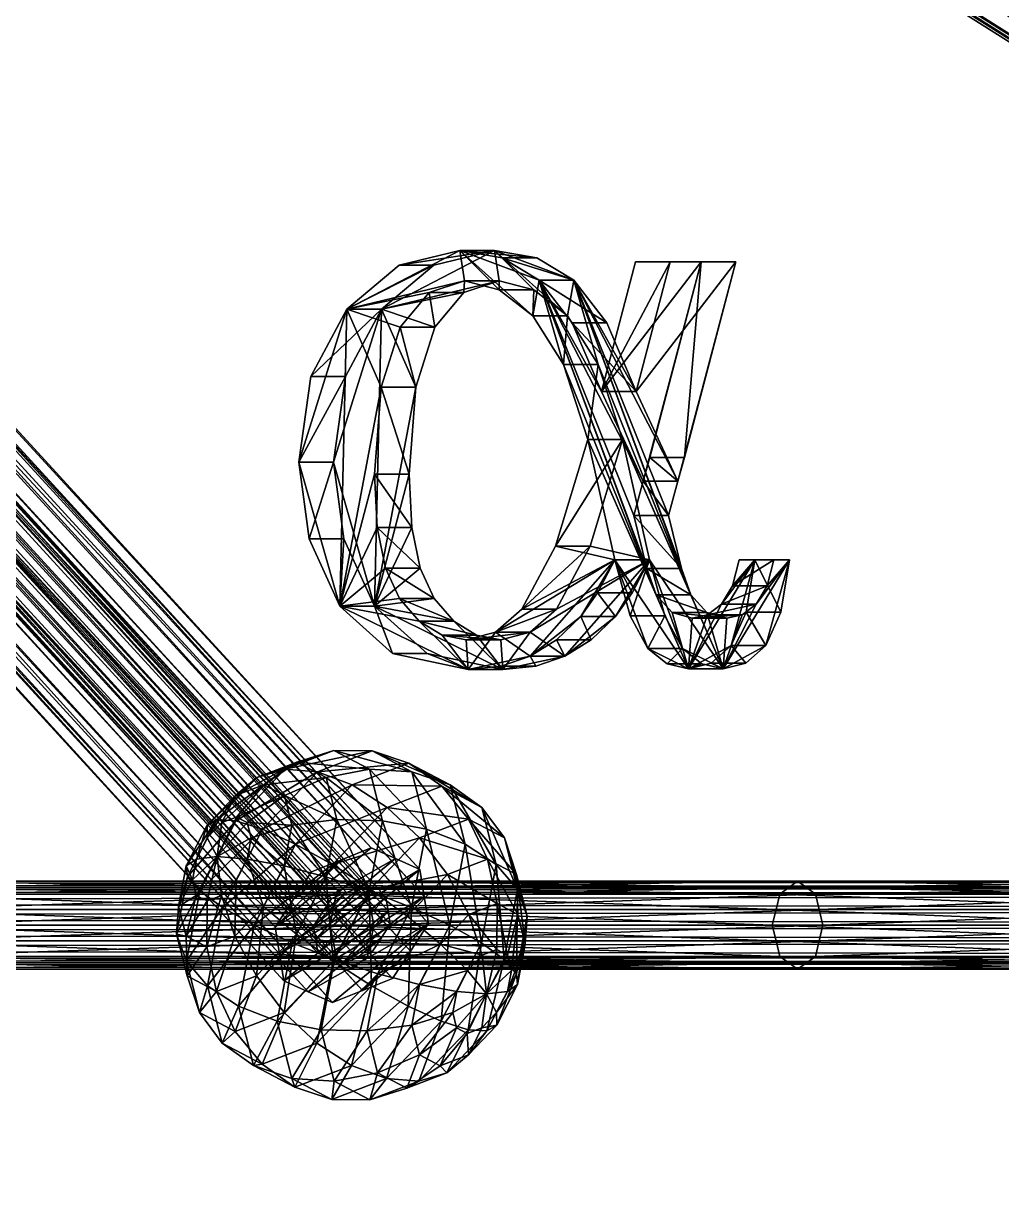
# Model space of a CAD drawing. Extents: x -12 to 200, y -2 to 100.
# Drawn here: x 106.2 to 117.31, y 47 to 60.25 of the extents above; entities that cross this region are included whole.
import ezdxf

# ---------------------------------------------------------------- set-up
doc = ezdxf.new("R2010")
doc.units = 0
doc.header["$MEASUREMENT"] = 0
for name, color, linetype in [('´\xad.‗\xadÓÕÛ‗¯\xad.', 7, 'CONTINUOUS'), ('´\xad└┬5', 7, 'CONTINUOUS'), ('´Ù¯±Û¯±‗Þ', 7, 'CONTINUOUS'), ('ÙÞÝ_±Ô└┬5', 7, 'CONTINUOUS'), ('‗\xadÓÕÛ‗¯\xadÞ\xa0', 7, 'CONTINUOUS'), ('└┬3', 7, 'CONTINUOUS'), ('└┬4', 7, 'CONTINUOUS'), ('└┬5', 7, 'CONTINUOUS')]:
    doc.layers.add(name, color=color, linetype=linetype)

# ---------------------------------------------------------------- blocks, each defined once
blk = doc.blocks.new('´Ù¯±Û¯±‗ÞG0')
at = {"layer": '´Ù¯±Û¯±‗Þ', "color": 18}
mesh = blk.add_polyface(dxfattribs=at)
corners = [(113.154, 57.535, 98.496), (113.899, 57.535, 98.815), (113.316, 55.313, 98.565), (113.241, 55.043, 98.533), (113.132, 54.654, 98.486), (113.281, 54.053, 98.55), (113.388, 53.755, 98.596), (113.571, 53.554, 98.674), (113.796, 53.487, 98.771), (113.969, 53.527, 98.845), (114.128, 53.648, 98.913), (114.255, 53.854, 98.967), (114.33, 54.151, 99), (114.51, 54.151, 99.077), (114.41, 53.556, 99.034), (114.238, 53.179, 98.96), (114.013, 52.978, 98.864), (113.756, 52.911, 98.753), (113.512, 52.969, 98.649), (113.291, 53.145, 98.554), (113.093, 53.514, 98.469), (112.916, 54.151, 98.394), (112.721, 53.777, 98.31), (112.53, 53.506, 98.228), (112.254, 53.242, 98.11), (111.956, 53.055, 97.982), (111.625, 52.943, 97.84), (111.251, 52.906, 97.68), (110.391, 53.085, 97.311), (109.793, 53.624, 97.055), (109.443, 54.391, 96.905), (109.326, 55.259, 96.855), (109.463, 56.232, 96.914), (109.874, 57, 97.09), (110.468, 57.5, 97.345), (111.157, 57.667, 97.64), (111.638, 57.582, 97.846), (112.059, 57.327, 98.026), (112.432, 56.842, 98.186), (112.768, 56.065, 98.33), (112.611, 55.518, 98.263), (112.334, 56.372, 98.144), (111.987, 56.922, 97.996), (111.603, 57.22, 97.831), (111.211, 57.32, 97.663), (110.808, 57.189, 97.49), (110.479, 56.795, 97.349), (110.261, 56.114, 97.256), (110.188, 55.123, 97.224), (110.219, 54.517, 97.238), (110.313, 54.056, 97.278), (110.471, 53.711, 97.346), (110.693, 53.455, 97.441), (110.954, 53.296, 97.552), (111.229, 53.243, 97.671), (111.56, 53.329, 97.812), (111.862, 53.589, 97.942), (112.244, 54.306, 98.106), (113.548, 57.535, 97.577), (114.293, 57.535, 97.896), (113.71, 55.313, 97.646), (113.635, 55.043, 97.614), (113.526, 54.654, 97.567), (113.675, 54.053, 97.631), (113.782, 53.755, 97.677), (113.964, 53.554, 97.755), (114.19, 53.487, 97.852), (114.363, 53.527, 97.926), (114.522, 53.648, 97.994), (114.649, 53.854, 98.048), (114.724, 54.151, 98.08), (114.904, 54.151, 98.157), (114.804, 53.556, 98.115), (114.632, 53.179, 98.041), (114.407, 52.978, 97.945), (114.15, 52.911, 97.834), (113.906, 52.969, 97.73), (113.685, 53.145, 97.635), (113.487, 53.514, 97.55), (113.31, 54.151, 97.475), (113.115, 53.777, 97.391), (112.924, 53.506, 97.309), (112.648, 53.242, 97.191), (112.35, 53.055, 97.063), (112.019, 52.943, 96.921), (111.645, 52.906, 96.761), (110.785, 53.085, 96.392), (110.187, 53.624, 96.136), (109.837, 54.391, 95.986), (109.72, 55.259, 95.936), (109.857, 56.232, 95.995), (110.267, 57, 96.171), (110.862, 57.5, 96.425), (111.551, 57.667, 96.721), (112.032, 57.582, 96.927), (112.453, 57.327, 97.107), (112.826, 56.842, 97.267), (113.162, 56.065, 97.411), (113.005, 55.518, 97.344), (112.728, 56.372, 97.225), (112.381, 56.922, 97.076), (111.997, 57.22, 96.912), (111.605, 57.32, 96.744), (111.202, 57.189, 96.571), (110.873, 56.795, 96.43), (110.655, 56.114, 96.336), (110.582, 55.123, 96.305), (110.613, 54.517, 96.319), (110.707, 54.056, 96.359), (110.865, 53.711, 96.427), (111.087, 53.455, 96.522), (111.347, 53.296, 96.633), (111.623, 53.243, 96.751), (111.954, 53.329, 96.893), (112.256, 53.589, 97.023), (112.638, 54.306, 97.187)]
mesh.append_faces([[corners[k] for k in face] for face in [(85, 87, 86), (87, 89, 88), (89, 91, 90), (91, 93, 92), (93, 95, 94), (95, 97, 96), (97, 59, 58), (59, 61, 60), (69, 71, 70), (71, 73, 72), (73, 75, 74), (75, 77, 76), (77, 79, 78), (79, 81, 80), (81, 83, 82), (83, 85, 84)]], dxfattribs={"vtx0": -1, "color": 18})
mesh.append_faces([[corners[k] for k in face] for face in [(111, 85, 112), (110, 85, 111), (68, 71, 69), (109, 87, 110), (67, 75, 68), (108, 87, 109), (66, 75, 67), (107, 87, 108), (65, 75, 66), (106, 87, 107), (64, 75, 65), (105, 87, 106), (104, 91, 105), (103, 91, 104), (102, 91, 103)]], dxfattribs={"vtx0": -1, "vtx1": -1, "color": 18})
mesh.append_faces([[corners[k] for k in face] for face in [(29, 31, 33), (39, 1, 3), (13, 15, 17), (17, 19, 21), (21, 23, 25), (25, 27, 55), (52, 27, 29), (37, 39, 3), (10, 13, 17), (21, 25, 55), (17, 21, 40), (6, 17, 40), (47, 29, 33), (37, 6, 41), (35, 37, 42), (33, 35, 44), (87, 91, 89), (97, 61, 59), (71, 75, 73), (75, 79, 77), (79, 83, 81), (83, 113, 85), (110, 87, 85), (95, 61, 97), (68, 75, 71), (79, 113, 83), (75, 98, 79), (64, 98, 75), (105, 91, 87), (95, 99, 64), (93, 100, 95), (91, 102, 93)]], dxfattribs={"vtx0": -1, "vtx1": -1, "vtx2": -1, "color": 18})
mesh.append_faces([[corners[k] for k in face] for face in [(27, 54, 55), (37, 3, 4), (21, 55, 56), (37, 4, 5), (21, 56, 57), (37, 5, 6), (21, 57, 40), (6, 40, 41), (37, 41, 42), (35, 42, 43), (35, 43, 44), (85, 113, 112), (95, 62, 61), (79, 114, 113), (95, 63, 62), (79, 115, 114), (95, 64, 63), (79, 98, 115), (64, 99, 98), (95, 100, 99), (93, 101, 100), (93, 102, 101)]], dxfattribs={"vtx0": -1, "vtx2": -1, "color": 18})
mesh.append_faces([[corners[k] for k in face] for face in [(0, 39, 58), (97, 58, 39), (1, 0, 59), (58, 59, 0), (2, 1, 60), (59, 60, 1), (3, 2, 61), (60, 61, 2), (4, 3, 62), (61, 62, 3), (5, 4, 63), (62, 63, 4), (6, 5, 64), (63, 64, 5), (7, 6, 65), (64, 65, 6), (8, 7, 66), (65, 66, 7), (9, 8, 67), (66, 67, 8), (10, 9, 68), (67, 68, 9), (11, 10, 69), (68, 69, 10), (12, 11, 70), (69, 70, 11), (13, 12, 71), (70, 71, 12), (14, 13, 72), (71, 72, 13), (15, 14, 73), (72, 73, 14), (16, 15, 74), (73, 74, 15), (17, 16, 75), (74, 75, 16), (18, 17, 76), (75, 76, 17), (19, 18, 77), (76, 77, 18), (20, 19, 78), (77, 78, 19), (21, 20, 79), (78, 79, 20), (22, 21, 80), (79, 80, 21), (23, 22, 81), (80, 81, 22), (24, 23, 82), (81, 82, 23), (25, 24, 83), (82, 83, 24), (26, 25, 84), (83, 84, 25), (27, 26, 85), (84, 85, 26), (28, 27, 86), (85, 86, 27), (29, 28, 87), (86, 87, 28), (30, 29, 88), (87, 88, 29), (31, 30, 89), (88, 89, 30), (32, 31, 90), (89, 90, 31), (33, 32, 91), (90, 91, 32), (34, 33, 92), (91, 92, 33), (35, 34, 93), (92, 93, 34), (36, 35, 94), (93, 94, 35), (37, 36, 95), (94, 95, 36), (38, 37, 96), (95, 96, 37), (39, 38, 97), (96, 97, 38), (40, 57, 98), (115, 98, 57), (41, 40, 99), (98, 99, 40), (42, 41, 100), (99, 100, 41), (43, 42, 101), (100, 101, 42), (44, 43, 102), (101, 102, 43), (45, 44, 103), (102, 103, 44), (46, 45, 104), (103, 104, 45), (47, 46, 105), (104, 105, 46), (48, 47, 106), (105, 106, 47), (49, 48, 107), (106, 107, 48), (50, 49, 108), (107, 108, 49), (51, 50, 109), (108, 109, 50), (52, 51, 110), (109, 110, 51), (53, 52, 111), (110, 111, 52), (54, 53, 112), (111, 112, 53), (55, 54, 113), (112, 113, 54), (56, 55, 114), (113, 114, 55), (57, 56, 115), (114, 115, 56)]], dxfattribs={"vtx1": -1, "color": 18})
mesh.append_faces([[corners[k] for k in face] for face in [(53, 54, 27), (52, 53, 27), (10, 11, 13), (51, 52, 29), (9, 10, 17), (50, 51, 29), (8, 9, 17), (49, 50, 29), (7, 8, 17), (48, 49, 29), (6, 7, 17), (47, 48, 29), (46, 47, 33), (45, 46, 33), (44, 45, 33)]], dxfattribs={"vtx1": -1, "vtx2": -1, "color": 18})
mesh.append_faces([[corners[k] for k in face] for face in [(27, 28, 29), (29, 30, 31), (31, 32, 33), (33, 34, 35), (35, 36, 37), (37, 38, 39), (39, 0, 1), (1, 2, 3), (11, 12, 13), (13, 14, 15), (15, 16, 17), (17, 18, 19), (19, 20, 21), (21, 22, 23), (23, 24, 25), (25, 26, 27)]], dxfattribs={"vtx2": -1, "color": 18})

msp = doc.modelspace()

# ---------------------------------------------------------------- linework, layer by layer
at = {"layer": '´\xad.‗\xadÓÕÛ‗¯\xad.', "color": 18, "linetype": 'Continuous'}
msp.add_lwpolyline([(144.342, 50), (14.916, 50)], dxfattribs=at)
at = {"layer": 'ÙÞÝ_±Ô└┬5', "color": 18, "linetype": 'Continuous', "extrusion": (0, 1, 0)}
msp.add_arc((-75.518, 82.62, 50), 68.824, 180.022, 331.704, dxfattribs=at)
at = {"layer": '└┬3', "color": 18, "linetype": 'Continuous'}
msp.add_lwpolyline([(75.518, 87.559), (109.93, 50)], dxfattribs=at)

# ---------------------------------------------------------------- block references
at = {"layer": '´Ù¯±Û¯±‗Þ'}
msp.add_blockref('´Ù¯±Û¯±‗ÞG0', (0, 0), dxfattribs=at)

# ---------------------------------------------------------------- meshes
at = {"layer": '´\xad.‗\xadÓÕÛ‗¯\xad.', "color": 18}
mesh = msp.add_polyface(dxfattribs=at)
corners = [(144.342, 50.5), (144.342, 50.427, -0.177), (144.342, 50.354, -0.354), (144.342, 50.177, -0.427), (144.342, 50, -0.5), (144.342, 49.823, -0.427), (144.342, 49.646, -0.354), (144.342, 49.573, -0.177), (144.342, 49.5), (144.342, 49.573, 0.177), (144.342, 49.646, 0.354), (144.342, 49.823, 0.427), (144.342, 50, 0.5), (144.342, 50.177, 0.427), (144.342, 50.354, 0.354), (144.342, 50.427, 0.177), (14.916, 50.5), (14.916, 50.427, -0.177), (14.916, 50.354, -0.354), (14.916, 50.177, -0.427), (14.916, 50, -0.5), (14.916, 49.823, -0.427), (14.916, 49.646, -0.354), (14.916, 49.573, -0.177), (14.916, 49.5), (14.916, 49.573, 0.177), (14.916, 49.646, 0.354), (14.916, 49.823, 0.427), (14.916, 50, 0.5), (14.916, 50.177, 0.427), (14.916, 50.354, 0.354), (14.916, 50.427, 0.177)]
mesh.append_faces([[corners[k] for k in face] for face in [(0, 17, 1), (1, 18, 2), (2, 19, 3), (3, 20, 4), (4, 21, 5), (5, 22, 6), (6, 23, 7), (7, 24, 8), (8, 25, 9), (9, 26, 10), (10, 27, 11), (11, 28, 12), (12, 29, 13), (13, 30, 14), (14, 31, 15), (15, 16, 0)]], dxfattribs={"vtx0": -1, "color": 18})
mesh.append_faces([[corners[k] for k in face] for face in [(0, 16, 17), (1, 17, 18), (2, 18, 19), (3, 19, 20), (4, 20, 21), (5, 21, 22), (6, 22, 23), (7, 23, 24), (8, 24, 25), (9, 25, 26), (10, 26, 27), (11, 27, 28), (12, 28, 29), (13, 29, 30), (14, 30, 31), (15, 31, 16)]], dxfattribs={"vtx2": -1, "color": 18})
at = {"layer": '´\xad└┬5', "color": 15}
mesh = msp.add_polyface(dxfattribs=at)
corners = [(144.572, 50.42, -0.878), (144.389, 50.086, -0.919), (144.207, 49.752, -0.959), (144.064, 49.491, -0.719), (143.922, 49.229, -0.479), (143.902, 49.194, -0.099), (143.882, 49.158, 0.282), (143.998, 49.369, 0.58), (144.113, 49.58, 0.878), (144.295, 49.914, 0.919), (144.477, 50.248, 0.959), (144.62, 50.509, 0.719), (144.763, 50.771, 0.479), (144.782, 50.806, 0.099), (144.802, 50.842, -0.282), (144.687, 50.631, -0.58), (75.748, 87.979, -0.878), (75.566, 87.645, -0.919), (75.383, 87.311, -0.959), (75.241, 87.05, -0.719), (75.098, 86.788, -0.479), (75.078, 86.753, -0.099), (75.059, 86.717, 0.282), (75.174, 86.928, 0.58), (75.289, 87.138, 0.878), (75.471, 87.472, 0.919), (75.653, 87.806, 0.959), (75.796, 88.068, 0.719), (75.939, 88.329, 0.479), (75.958, 88.365, 0.099), (75.978, 88.401, -0.282), (75.863, 88.19, -0.58)]
mesh.append_faces([[corners[k] for k in face] for face in [(0, 17, 1), (1, 18, 2), (2, 19, 3), (3, 20, 4), (4, 21, 5), (5, 22, 6), (6, 23, 7), (7, 24, 8), (8, 25, 9), (9, 26, 10), (10, 27, 11), (11, 28, 12), (12, 29, 13), (13, 30, 14), (14, 31, 15), (15, 16, 0)]], dxfattribs={"vtx0": -1, "color": 15})
mesh.append_faces([[corners[k] for k in face] for face in [(0, 16, 17), (1, 17, 18), (2, 18, 19), (3, 19, 20), (4, 20, 21), (5, 21, 22), (6, 22, 23), (7, 23, 24), (8, 24, 25), (9, 25, 26), (10, 26, 27), (11, 27, 28), (12, 28, 29), (13, 29, 30), (14, 30, 31), (15, 31, 16)]], dxfattribs={"vtx2": -1, "color": 15})
at = {"layer": '´Ù¯±Û¯±‗Þ', "color": 223}
mesh = msp.add_polyface(dxfattribs=at)
corners = [(156.185, 50, 45.32), (156.185, 50), (156.185, 50, 100), (156.185, 50, 53.103), (156.185, 50, 53.069), (101.505, 50), (101.505, 50, 100)]
mesh.append_faces([[corners[k] for k in face] for face in [(6, 3, 2), (1, 6, 5)]], dxfattribs={"vtx0": -1, "color": 223})
mesh.append_faces([[corners[k] for k in face] for face in [(3, 6, 4)]], dxfattribs={"vtx0": -1, "vtx1": -1, "color": 223})
mesh.append_faces([[corners[k] for k in face] for face in [(6, 1, 0)]], dxfattribs={"vtx0": -1, "vtx2": -1, "color": 223})
mesh.append_faces([[corners[k] for k in face] for face in [(0, 4, 6)]], dxfattribs={"vtx1": -1, "vtx2": -1, "color": 223})
at = {"layer": 'ÙÞÝ_±Ô└┬5', "color": 4}
mesh = msp.add_polyface(dxfattribs=at)
corners = [(156.185, 100), (156.185, 0), (156.185, 43.005), (156.185, 43.815), (156.185, 49.966), (100, 0), (100, 100)]
mesh.append_faces([[corners[k] for k in face] for face in [(5, 2, 1)]], dxfattribs={"vtx0": -1, "color": 4})
mesh.append_faces([[corners[k] for k in face] for face in [(2, 5, 3)]], dxfattribs={"vtx0": -1, "vtx1": -1, "color": 4})
mesh.append_faces([[corners[k] for k in face] for face in [(3, 5, 6), (6, 4, 3)]], dxfattribs={"vtx0": -1, "vtx2": -1, "color": 4})
mesh.append_faces([[corners[k] for k in face] for face in [(0, 4, 6)]], dxfattribs={"vtx1": -1, "color": 4})
at = {"layer": '‗\xadÓÕÛ‗¯\xadÞ\xa0', "color": 18}
mesh = msp.add_polyface(dxfattribs=at)
corners = [(99.057, 50.5, 17.947), (104.604, 50.5, 20.244), (104.53, 50.427, 20.405), (98.997, 50.427, 18.113), (104.455, 50.354, 20.565), (98.936, 50.354, 18.279), (104.424, 50.177, 20.631), (98.911, 50.177, 18.348), (104.393, 50, 20.698), (98.886, 50, 18.417), (104.424, 49.823, 20.631), (98.911, 49.823, 18.348), (104.455, 49.646, 20.565), (98.936, 49.646, 18.279), (104.53, 49.573, 20.405), (98.997, 49.573, 18.113), (104.604, 49.5, 20.244), (99.057, 49.5, 17.947), (104.679, 49.573, 20.084), (99.118, 49.573, 17.78), (104.754, 49.646, 19.924), (99.178, 49.646, 17.614), (104.785, 49.823, 19.857), (99.204, 49.823, 17.545), (104.816, 50, 19.791), (99.229, 50, 17.476), (104.785, 50.177, 19.857), (99.204, 50.177, 17.545), (104.754, 50.354, 19.924), (99.178, 50.354, 17.614), (104.679, 50.427, 20.084), (99.118, 50.427, 17.78), (109.93, 50.5, 23.017), (109.842, 50.427, 23.17), (109.753, 50.354, 23.323), (109.717, 50.177, 23.387), (109.68, 50, 23.45), (109.717, 49.823, 23.387), (109.753, 49.646, 23.323), (109.842, 49.573, 23.17), (109.93, 49.5, 23.017), (110.019, 49.573, 22.863), (110.107, 49.646, 22.71), (110.144, 49.823, 22.647), (110.18, 50, 22.583), (110.144, 50.177, 22.647), (110.107, 50.354, 22.71), (110.019, 50.427, 22.863), (114.893, 50.427, 26.388), (114.791, 50.354, 26.533), (114.749, 50.177, 26.593), (114.707, 50, 26.653), (114.749, 49.823, 26.593), (114.791, 49.646, 26.533), (114.893, 49.573, 26.388), (114.994, 49.5, 26.243), (115.096, 49.573, 26.098), (115.197, 49.646, 25.953), (115.096, 50.427, 26.098), (114.994, 50.5, 26.243)]
mesh.append_faces([[corners[k] for k in face] for face in [(23, 24, 25), (25, 26, 27), (1, 33, 2), (2, 34, 4), (4, 35, 6), (6, 36, 8), (8, 37, 10), (10, 38, 12), (12, 39, 14), (14, 40, 16), (16, 41, 18), (18, 42, 20), (20, 43, 22), (22, 44, 24), (24, 45, 26), (26, 46, 28), (28, 47, 30), (30, 32, 1), (32, 48, 33), (33, 49, 34), (34, 50, 35), (35, 51, 36), (36, 52, 37), (37, 53, 38), (38, 54, 39), (39, 55, 40), (40, 56, 41), (41, 57, 42), (46, 58, 47), (47, 59, 32)]], dxfattribs={"vtx0": -1, "color": 18})
mesh.append_faces([[corners[k] for k in face] for face in [(0, 1, 2), (3, 2, 4), (5, 4, 6), (7, 6, 8), (9, 8, 10), (11, 10, 12), (13, 12, 14), (15, 14, 16), (17, 16, 18), (19, 18, 20), (21, 20, 22), (23, 22, 24), (25, 24, 26), (27, 26, 28), (29, 28, 30), (31, 30, 1), (1, 32, 33), (2, 33, 34), (4, 34, 35), (6, 35, 36), (8, 36, 37), (10, 37, 38), (12, 38, 39), (14, 39, 40), (16, 40, 41), (18, 41, 42), (20, 42, 43), (22, 43, 44), (24, 44, 45), (26, 45, 46), (28, 46, 47), (30, 47, 32)]], dxfattribs={"vtx2": -1, "color": 18})
mesh = msp.add_polyface(dxfattribs=at)
corners = [(109.93, 50.5, 23.017), (114.994, 50.5, 26.243), (114.893, 50.427, 26.388), (109.842, 50.427, 23.17), (114.791, 50.354, 26.533), (109.753, 50.354, 23.323), (114.749, 50.177, 26.593), (109.717, 50.177, 23.387), (114.707, 50, 26.653), (109.68, 50, 23.45), (114.749, 49.823, 26.593), (109.717, 49.823, 23.387), (114.791, 49.646, 26.533), (109.753, 49.646, 23.323), (114.893, 49.573, 26.388), (109.842, 49.573, 23.17), (114.994, 49.5, 26.243), (109.93, 49.5, 23.017), (115.096, 49.573, 26.098), (110.019, 49.573, 22.863), (115.197, 49.646, 25.953), (110.107, 49.646, 22.71), (115.239, 49.823, 25.893), (110.144, 49.823, 22.647), (115.281, 50, 25.833), (110.18, 50, 22.583), (115.239, 50.177, 25.893), (110.144, 50.177, 22.647), (115.197, 50.354, 25.953), (110.107, 50.354, 22.71), (115.096, 50.427, 26.098), (110.019, 50.427, 22.863), (119.757, 50.5, 29.898), (119.644, 50.427, 30.033), (119.53, 50.354, 30.169), (119.483, 50.177, 30.225), (119.436, 50, 30.281), (119.483, 49.823, 30.225), (119.53, 49.646, 30.169), (119.644, 49.573, 30.033), (119.757, 49.5, 29.898), (119.871, 49.573, 29.762), (119.985, 49.646, 29.627), (120.032, 49.823, 29.57), (120.079, 50, 29.514), (120.032, 50.177, 29.57), (119.985, 50.354, 29.627), (119.871, 50.427, 29.762), (124.059, 50.427, 34.079), (123.934, 50.354, 34.204), (123.882, 50.177, 34.256), (123.83, 50, 34.308), (123.882, 49.823, 34.256), (123.934, 49.646, 34.204), (124.059, 49.573, 34.079), (124.184, 49.5, 33.954), (124.309, 49.573, 33.829), (124.184, 50.5, 33.954)]
mesh.append_faces([[corners[k] for k in face] for face in [(21, 22, 23), (23, 24, 25), (25, 26, 27), (27, 28, 29), (1, 33, 2), (2, 34, 4), (4, 35, 6), (6, 36, 8), (8, 37, 10), (10, 38, 12), (12, 39, 14), (14, 40, 16), (16, 41, 18), (18, 42, 20), (20, 43, 22), (22, 44, 24), (24, 45, 26), (26, 46, 28), (28, 47, 30), (30, 32, 1), (32, 48, 33), (33, 49, 34), (34, 50, 35), (35, 51, 36), (36, 52, 37), (37, 53, 38), (38, 54, 39), (39, 55, 40), (40, 56, 41), (47, 57, 32)]], dxfattribs={"vtx0": -1, "color": 18})
mesh.append_faces([[corners[k] for k in face] for face in [(0, 1, 2), (3, 2, 4), (5, 4, 6), (7, 6, 8), (9, 8, 10), (11, 10, 12), (13, 12, 14), (15, 14, 16), (17, 16, 18), (19, 18, 20), (21, 20, 22), (23, 22, 24), (25, 24, 26), (27, 26, 28), (29, 28, 30), (31, 30, 1), (1, 32, 33), (2, 33, 34), (4, 34, 35), (6, 35, 36), (8, 36, 37), (10, 37, 38), (12, 38, 39), (14, 39, 40), (16, 40, 41), (18, 41, 42), (20, 42, 43), (22, 43, 44), (24, 44, 45), (26, 45, 46), (28, 46, 47), (30, 47, 32)]], dxfattribs={"vtx2": -1, "color": 18})
at = {"layer": '└┬3', "color": 175}
mesh = msp.add_polyface(dxfattribs=at)
corners = [(76.29, 88.193, 82.666), (76.34, 87.886, 82.888), (76.389, 87.578, 83.111), (76.184, 87.265, 83.189), (75.978, 86.952, 83.268), (75.638, 86.817, 83.157), (75.298, 86.681, 83.045), (75.022, 86.803, 82.809), (74.746, 86.925, 82.574), (74.697, 87.232, 82.351), (74.647, 87.54, 82.129), (74.853, 87.853, 82.05), (75.058, 88.166, 81.972), (75.399, 88.301, 82.083), (75.739, 88.437, 82.194), (76.015, 88.315, 82.43), (110.702, 50.634, 23.063), (110.752, 50.327, 23.285), (110.801, 50.019, 23.507), (110.596, 49.706, 23.586), (110.39, 49.393, 23.665), (110.05, 49.258, 23.553), (109.71, 49.122, 23.442), (109.434, 49.244, 23.206), (109.158, 49.366, 22.971), (109.109, 49.673, 22.748), (109.059, 49.981, 22.526), (109.265, 50.294, 22.447), (109.47, 50.607, 22.369), (109.811, 50.742, 22.48), (110.151, 50.878, 22.591), (110.426, 50.756, 22.827)]
mesh.append_faces([[corners[k] for k in face] for face in [(0, 17, 1), (1, 18, 2), (2, 19, 3), (3, 20, 4), (4, 21, 5), (5, 22, 6), (6, 23, 7), (7, 24, 8), (8, 25, 9), (9, 26, 10), (10, 27, 11), (11, 28, 12), (12, 29, 13), (13, 30, 14), (14, 31, 15), (15, 16, 0)]], dxfattribs={"vtx0": -1, "color": 175})
mesh.append_faces([[corners[k] for k in face] for face in [(0, 16, 17), (1, 17, 18), (2, 18, 19), (3, 19, 20), (4, 20, 21), (5, 21, 22), (6, 22, 23), (7, 23, 24), (8, 24, 25), (9, 25, 26), (10, 26, 27), (11, 27, 28), (12, 28, 29), (13, 29, 30), (14, 30, 31), (15, 31, 16)]], dxfattribs={"vtx2": -1, "color": 175})
at = {"layer": '└┬3', "color": 18}
mesh = msp.add_polyface(dxfattribs=at)
corners = [(75.288, 87.862, 82.296), (75.459, 87.93, 82.351), (75.629, 87.998, 82.407), (75.767, 87.937, 82.525), (75.904, 87.876, 82.643), (75.929, 87.722, 82.754), (75.954, 87.568, 82.865), (75.851, 87.412, 82.904), (75.748, 87.255, 82.944), (75.578, 87.188, 82.888), (75.408, 87.12, 82.833), (75.27, 87.181, 82.715), (75.132, 87.242, 82.597), (75.108, 87.396, 82.485), (75.083, 87.549, 82.374), (75.186, 87.706, 82.335), (109.7, 50.304, 22.693), (109.87, 50.371, 22.748), (110.041, 50.439, 22.804), (110.178, 50.378, 22.922), (110.316, 50.317, 23.04), (110.341, 50.163, 23.151), (110.366, 50.01, 23.262), (110.263, 49.853, 23.301), (110.16, 49.696, 23.341), (109.99, 49.629, 23.285), (109.82, 49.561, 23.229), (109.682, 49.622, 23.112), (109.544, 49.683, 22.994), (109.519, 49.837, 22.882), (109.495, 49.99, 22.771), (109.597, 50.147, 22.732)]
mesh.append_faces([[corners[k] for k in face] for face in [(0, 17, 1), (1, 18, 2), (2, 19, 3), (3, 20, 4), (4, 21, 5), (5, 22, 6), (6, 23, 7), (7, 24, 8), (8, 25, 9), (9, 26, 10), (10, 27, 11), (11, 28, 12), (12, 29, 13), (13, 30, 14), (14, 31, 15), (15, 16, 0)]], dxfattribs={"vtx0": -1, "color": 18})
mesh.append_faces([[corners[k] for k in face] for face in [(0, 16, 17), (1, 17, 18), (2, 18, 19), (3, 19, 20), (4, 20, 21), (5, 21, 22), (6, 22, 23), (7, 23, 24), (8, 24, 25), (9, 25, 26), (10, 26, 27), (11, 27, 28), (12, 28, 29), (13, 29, 30), (14, 30, 31), (15, 31, 16)]], dxfattribs={"vtx2": -1, "color": 18})
at = {"layer": '└┬3', "color": 175}
mesh = msp.add_polyface(dxfattribs=at)
corners = [(108.459, 50.202, 24.357), (108.916, 51.091, 24.351), (109.29, 50.921, 24.673), (108.818, 50, 24.679), (109.708, 50.688, 24.881), (108.395, 51.202, 23.463), (108.851, 51.679, 23.145), (109.169, 51.771, 23.549), (108.611, 51.187, 23.938), (109.538, 51.743, 23.917), (109.935, 51.595, 24.223), (110.331, 51.339, 24.447), (108.453, 51.165, 22.339), (108.619, 51.229, 22.139), (108.928, 51.596, 22.346), (108.607, 51.472, 22.732), (109.305, 51.853, 22.598), (109.725, 51.985, 22.879), (110.159, 51.981, 23.17), (108.741, 51.165, 21.909), (109.163, 51.472, 21.901), (109.637, 51.679, 21.97), (110.132, 51.771, 22.11), (108.785, 50.991, 21.71), (109.248, 51.135, 21.518), (109.758, 51.202, 21.427), (110.279, 51.187, 21.445), (108.739, 50.752, 21.597), (109.161, 50.674, 21.298), (109.634, 50.551, 21.117), (110.128, 50.389, 21.065), (108.617, 50.514, 21.598), (108.924, 50.214, 21.301)]
mesh.append_faces([[corners[k] for k in face] for face in [(5, 7, 8), (8, 9, 1), (1, 10, 2), (2, 11, 4), (12, 14, 15), (15, 16, 6), (6, 17, 7), (7, 18, 9), (13, 20, 14), (14, 21, 16), (16, 22, 17), (19, 24, 20), (20, 25, 21), (23, 28, 24), (24, 29, 25), (27, 32, 28)]], dxfattribs={"vtx0": -1, "color": 175})
mesh.append_faces([[corners[k] for k in face] for face in [(0, 1, 2), (3, 2, 4), (5, 6, 7), (8, 7, 9), (1, 9, 10), (2, 10, 11), (12, 13, 14), (15, 14, 16), (6, 16, 17), (7, 17, 18), (13, 19, 20), (14, 20, 21), (16, 21, 22), (19, 23, 24), (20, 24, 25), (21, 25, 26), (23, 27, 28), (24, 28, 29), (25, 29, 30), (27, 31, 32)]], dxfattribs={"vtx2": -1, "color": 175})
mesh = msp.add_polyface(dxfattribs=at)
corners = [(109.708, 50.688, 24.881), (110.331, 51.339, 24.447), (110.699, 50.992, 24.574), (110.142, 50.408, 24.963), (111.016, 50.577, 24.594), (109.538, 51.743, 23.917), (110.159, 51.981, 23.17), (110.577, 51.842, 23.45), (109.935, 51.595, 24.223), (110.952, 51.578, 23.7), (111.256, 51.206, 23.904), (111.47, 50.752, 24.047), (111.58, 50.247, 24.121), (109.725, 51.985, 22.879), (110.132, 51.771, 22.11), (110.613, 51.743, 22.311), (111.047, 51.595, 22.561), (111.405, 51.339, 22.841), (111.663, 50.992, 23.134), (111.802, 50.577, 23.419), (109.637, 51.679, 21.97), (110.279, 51.187, 21.445), (110.777, 51.091, 21.57), (111.217, 50.921, 21.794), (111.57, 50.688, 22.101), (111.81, 50.408, 22.47), (111.923, 50.101, 22.876), (109.758, 51.202, 21.427), (110.128, 50.389, 21.065), (110.608, 50.202, 21.146), (111.043, 50, 21.355)]
mesh.append_faces([[corners[k] for k in face] for face in [(0, 2, 3), (5, 7, 8), (8, 9, 1), (1, 10, 2), (2, 11, 4), (13, 15, 6), (6, 16, 7), (7, 17, 9), (9, 18, 10), (10, 19, 11), (20, 21, 14), (14, 22, 15), (15, 23, 16), (16, 24, 17), (17, 25, 18), (18, 26, 19), (27, 28, 21), (21, 29, 22), (22, 30, 23)]], dxfattribs={"vtx0": -1, "color": 175})
mesh.append_faces([[corners[k] for k in face] for face in [(0, 1, 2), (3, 2, 4), (5, 6, 7), (8, 7, 9), (1, 9, 10), (2, 10, 11), (4, 11, 12), (13, 14, 15), (6, 15, 16), (7, 16, 17), (9, 17, 18), (10, 18, 19), (14, 21, 22), (15, 22, 23), (16, 23, 24), (17, 24, 25), (21, 28, 29)]], dxfattribs={"vtx2": -1, "color": 175})
mesh = msp.add_polyface(dxfattribs=at)
corners = [(108.399, 50.779, 21.992), (108.399, 50.779, 21.992), (108.286, 50.991, 22.456), (108.164, 50.752, 22.457), (108.285, 51.135, 22.957), (108.048, 50.674, 22.96), (108.395, 51.202, 23.463), (108.061, 50.551, 23.467), (108.611, 51.187, 23.938), (108.201, 50.389, 23.944), (108.916, 51.091, 24.351), (108.459, 50.202, 24.357), (108.399, 50.779, 21.992), (108.453, 51.165, 22.339), (108.607, 51.472, 22.732), (108.851, 51.679, 23.145), (108.399, 50.779, 21.992), (108.619, 51.229, 22.139), (108.399, 50.779, 21.992), (108.741, 51.165, 21.909), (108.399, 50.779, 21.992), (108.785, 50.991, 21.71), (108.399, 50.779, 21.992), (108.739, 50.752, 21.597), (108.399, 50.779, 21.992), (108.617, 50.514, 21.598), (108.399, 50.779, 21.992), (108.45, 50.339, 21.715), (108.399, 50.779, 21.992), (108.284, 50.276, 21.915), (108.399, 50.779, 21.992), (108.162, 50.339, 22.145), (108.399, 50.779, 21.992), (108.118, 50.514, 22.343), (107.961, 50.214, 22.741)]
mesh.append_faces([[corners[k] for k in face] for face in [(0, 2, 3), (3, 4, 5), (5, 6, 7), (7, 8, 9), (9, 10, 11), (1, 13, 2), (2, 14, 4), (4, 15, 6), (12, 17, 13), (16, 19, 17), (18, 21, 19), (20, 23, 21), (22, 25, 23), (24, 27, 25), (30, 33, 31), (32, 3, 33)]], dxfattribs={"vtx0": -1, "color": 175})
mesh.append_faces([[corners[k] for k in face] for face in [(0, 1, 2), (3, 2, 4), (5, 4, 6), (7, 6, 8), (9, 8, 10), (1, 12, 13), (2, 13, 14), (4, 14, 15), (12, 16, 17), (16, 18, 19), (18, 20, 21), (20, 22, 23), (22, 24, 25), (24, 26, 27), (26, 28, 29), (28, 30, 31), (30, 32, 33), (32, 0, 3), (33, 3, 5), (34, 5, 7)]], dxfattribs={"vtx2": -1, "color": 175})
mesh = msp.add_polyface(dxfattribs=at)
corners = [(109.732, 49.611, 24.968), (110.142, 50.408, 24.963), (110.56, 50.101, 24.912), (110.226, 49.449, 24.916), (110.936, 49.786, 24.732), (110.7, 49.326, 24.735), (111.243, 49.486, 24.435), (111.016, 50.577, 24.594), (111.258, 50.123, 24.507), (111.41, 49.661, 24.319), (111.58, 50.247, 24.121), (111.576, 49.724, 24.118), (111.461, 49.221, 24.041), (111.47, 50.752, 24.047), (111.802, 50.577, 23.419), (111.814, 50.123, 23.676), (111.698, 49.661, 23.888), (111.461, 49.221, 24.041), (111.663, 50.992, 23.134), (111.81, 50.408, 22.47), (111.923, 50.101, 22.876), (111.899, 49.786, 23.293), (111.742, 49.486, 23.69), (110.777, 51.091, 21.57), (110.608, 50.202, 21.146), (111.043, 50, 21.355), (111.217, 50.921, 21.794), (111.401, 49.798, 21.676), (111.57, 50.688, 22.101), (111.659, 49.611, 22.09), (111.799, 49.449, 22.566), (111.812, 49.326, 23.073), (110.128, 50.389, 21.065), (109.719, 49.592, 21.07), (110.152, 49.312, 21.152), (110.57, 49.079, 21.361), (110.944, 48.909, 21.682)]
mesh.append_faces([[corners[k] for k in face] for face in [(0, 2, 3), (1, 7, 2), (2, 8, 4), (4, 9, 6), (7, 10, 8), (8, 11, 9), (13, 15, 10), (10, 16, 11), (14, 21, 15), (15, 22, 16), (26, 27, 28), (28, 29, 19), (19, 30, 20), (20, 31, 21), (32, 34, 24), (24, 35, 25), (25, 36, 27)]], dxfattribs={"vtx0": -1, "color": 175})
mesh.append_faces([[corners[k] for k in face] for face in [(0, 1, 2), (3, 2, 4), (5, 4, 6), (2, 7, 8), (4, 8, 9), (8, 10, 11), (9, 11, 12), (13, 14, 15), (10, 15, 16), (11, 16, 17), (18, 19, 20), (14, 20, 21), (15, 21, 22), (23, 24, 25), (26, 25, 27), (28, 27, 29), (19, 29, 30), (20, 30, 31), (32, 33, 34)]], dxfattribs={"vtx2": -1, "color": 175})
mesh = msp.add_polyface(dxfattribs=at)
corners = [(108.459, 50.202, 24.357), (109.29, 50.921, 24.673), (108.818, 50, 24.679), (109.708, 50.688, 24.881), (109.252, 49.798, 24.887), (110.142, 50.408, 24.963), (109.732, 49.611, 24.968), (109.161, 50.674, 21.298), (108.924, 50.214, 21.301), (109.3, 49.899, 21.121), (109.634, 50.551, 21.117), (109.719, 49.592, 21.07), (110.128, 50.389, 21.065), (108.617, 50.514, 21.598), (108.45, 50.339, 21.715), (108.602, 49.877, 21.526), (108.845, 49.423, 21.439), (109.161, 49.008, 21.46), (108.399, 50.779, 21.992), (108.284, 50.276, 21.915), (108.281, 49.753, 21.913), (108.39, 49.248, 21.986), (108.399, 50.779, 21.992), (108.162, 50.339, 22.145), (108.046, 49.877, 22.357), (108.058, 49.423, 22.614), (108.118, 50.514, 22.343), (107.961, 50.214, 22.741), (107.938, 49.899, 23.157), (108.05, 49.592, 23.563), (108.048, 50.674, 22.96), (108.061, 50.551, 23.467), (108.201, 50.389, 23.944), (108.291, 49.312, 23.933), (108.643, 49.079, 24.239)]
mesh.append_faces([[corners[k] for k in face] for face in [(0, 1, 2), (2, 3, 4), (4, 5, 6), (7, 9, 10), (10, 11, 12), (13, 15, 8), (8, 16, 9), (9, 17, 11), (18, 19, 14), (14, 20, 15), (15, 21, 16), (22, 23, 19), (19, 24, 20), (20, 25, 21), (23, 27, 24), (24, 28, 25), (26, 30, 27), (27, 31, 28), (28, 32, 29), (29, 0, 33)]], dxfattribs={"vtx0": -1, "color": 175})
mesh.append_faces([[corners[k] for k in face] for face in [(4, 3, 5), (7, 8, 9), (10, 9, 11), (13, 14, 15), (8, 15, 16), (14, 19, 20), (15, 20, 21), (19, 23, 24), (20, 24, 25), (23, 26, 27), (24, 27, 28), (25, 28, 29), (28, 31, 32), (29, 32, 0), (33, 0, 2), (34, 2, 4)]], dxfattribs={"vtx2": -1, "color": 175})
mesh = msp.add_polyface(dxfattribs=at)
corners = [(110.702, 50.634, 23.063), (110.752, 50.327, 23.285), (110.801, 50.019, 23.507), (110.596, 49.706, 23.586), (110.39, 49.393, 23.665), (110.05, 49.258, 23.553), (109.71, 49.122, 23.442), (109.434, 49.244, 23.206), (109.158, 49.366, 22.971), (109.109, 49.673, 22.748), (109.059, 49.981, 22.526), (109.265, 50.294, 22.447), (109.47, 50.607, 22.369), (109.811, 50.742, 22.48), (110.151, 50.878, 22.591), (110.426, 50.756, 22.827)]
mesh.append_faces([[corners[k] for k in face] for face in [(13, 10, 14), (9, 15, 10), (15, 9, 0), (7, 1, 8), (1, 7, 2), (2, 5, 3)]], dxfattribs={"vtx0": -1, "vtx1": -1, "color": 175})
mesh.append_faces([[corners[k] for k in face] for face in [(12, 11, 13)]], dxfattribs={"vtx1": -1, "color": 175})
mesh.append_faces([[corners[k] for k in face] for face in [(11, 10, 13), (15, 14, 10), (9, 8, 0), (1, 0, 8), (7, 6, 2), (6, 5, 2)]], dxfattribs={"vtx1": -1, "vtx2": -1, "color": 175})
mesh.append_faces([[corners[k] for k in face] for face in [(5, 4, 3)]], dxfattribs={"vtx2": -1, "color": 175})
at = {"layer": '└┬3', "color": 18}
mesh = msp.add_polyface(dxfattribs=at)
corners = [(109.7, 50.304, 22.693), (109.87, 50.371, 22.748), (110.041, 50.439, 22.804), (110.178, 50.378, 22.922), (110.316, 50.317, 23.04), (110.341, 50.163, 23.151), (110.366, 50.01, 23.262), (110.263, 49.853, 23.301), (110.16, 49.696, 23.341), (109.99, 49.629, 23.285), (109.82, 49.561, 23.229), (109.682, 49.622, 23.112), (109.544, 49.683, 22.994), (109.519, 49.837, 22.882), (109.495, 49.99, 22.771), (109.597, 50.147, 22.732)]
mesh.append_faces([[corners[k] for k in face] for face in [(1, 14, 2), (2, 13, 3), (3, 12, 4), (4, 11, 5), (5, 10, 6), (9, 7, 10)]], dxfattribs={"vtx0": -1, "vtx1": -1, "color": 18})
mesh.append_faces([[corners[k] for k in face] for face in [(0, 15, 1)]], dxfattribs={"vtx1": -1, "color": 18})
mesh.append_faces([[corners[k] for k in face] for face in [(15, 14, 1), (14, 13, 2), (13, 12, 3), (12, 11, 4), (11, 10, 5), (7, 6, 10)]], dxfattribs={"vtx1": -1, "vtx2": -1, "color": 18})
mesh.append_faces([[corners[k] for k in face] for face in [(9, 8, 7)]], dxfattribs={"vtx2": -1, "color": 18})
at = {"layer": '└┬3', "color": 175}
mesh = msp.add_polyface(dxfattribs=at)
corners = [(110.226, 49.449, 24.916), (110.936, 49.786, 24.732), (110.7, 49.326, 24.735), (111.243, 49.486, 24.435), (111.121, 49.248, 24.436), (110.608, 50.202, 21.146), (110.152, 49.312, 21.152), (110.57, 49.079, 21.361), (111.043, 50, 21.355), (110.944, 48.909, 21.682), (111.401, 49.798, 21.676), (111.25, 48.813, 22.095), (109.926, 48.405, 21.81), (110.322, 48.257, 22.117), (110.692, 48.229, 22.484), (111.01, 48.321, 22.888), (109.701, 48.019, 22.863), (110.135, 48.015, 23.154), (110.555, 48.147, 23.435), (110.932, 48.404, 23.687), (111.254, 48.528, 23.301), (111.241, 48.771, 23.894), (109.729, 48.229, 23.924), (110.223, 48.321, 24.063), (110.698, 48.528, 24.132), (111.12, 48.835, 24.124), (110.103, 48.798, 24.606), (110.612, 48.865, 24.515), (111.076, 49.009, 24.323), (111.461, 49.221, 24.041), (109.581, 48.813, 24.588)]
mesh.append_faces([[corners[k] for k in face] for face in [(0, 1, 2), (2, 3, 4), (6, 12, 7), (7, 13, 9), (9, 14, 11), (12, 16, 13), (13, 17, 14), (14, 18, 15), (15, 19, 20), (17, 23, 18), (18, 24, 19), (19, 25, 21), (22, 26, 23), (23, 27, 24), (24, 28, 25), (30, 0, 26), (26, 2, 27), (27, 4, 28)]], dxfattribs={"vtx0": -1, "color": 175})
mesh.append_faces([[corners[k] for k in face] for face in [(5, 6, 7), (8, 7, 9), (10, 9, 11), (7, 12, 13), (9, 13, 14), (11, 14, 15), (13, 16, 17), (14, 17, 18), (15, 18, 19), (20, 19, 21), (17, 22, 23), (18, 23, 24), (19, 24, 25), (23, 26, 27), (24, 27, 28), (25, 28, 29), (26, 0, 2), (27, 2, 4)]], dxfattribs={"vtx2": -1, "color": 175})
mesh = msp.add_polyface(dxfattribs=at)
corners = [(109.3, 49.899, 21.121), (108.845, 49.423, 21.439), (109.161, 49.008, 21.46), (109.719, 49.592, 21.07), (109.53, 48.661, 21.586), (110.152, 49.312, 21.152), (109.926, 48.405, 21.81), (108.39, 49.248, 21.986), (108.604, 48.794, 22.129), (108.909, 48.422, 22.333), (109.283, 48.158, 22.583), (109.701, 48.019, 22.863), (108.058, 49.423, 22.614), (108.198, 49.008, 22.899), (108.455, 48.661, 23.192), (108.813, 48.405, 23.473), (109.248, 48.257, 23.722), (109.729, 48.229, 23.924), (110.135, 48.015, 23.154), (108.05, 49.592, 23.563), (108.291, 49.312, 23.933), (108.643, 49.079, 24.239), (109.083, 48.909, 24.463), (109.581, 48.813, 24.588), (110.103, 48.798, 24.606), (108.818, 50, 24.679), (109.252, 49.798, 24.887), (109.732, 49.611, 24.968), (110.226, 49.449, 24.916)]
mesh.append_faces([[corners[k] for k in face] for face in [(3, 4, 5), (1, 8, 2), (2, 9, 4), (4, 10, 6), (7, 13, 8), (8, 14, 9), (9, 15, 10), (10, 16, 11), (11, 17, 18), (12, 19, 13), (13, 20, 14), (14, 21, 15), (15, 22, 16), (16, 23, 17), (20, 25, 21), (21, 26, 22), (22, 27, 23)]], dxfattribs={"vtx0": -1, "color": 175})
mesh.append_faces([[corners[k] for k in face] for face in [(0, 1, 2), (3, 2, 4), (5, 4, 6), (1, 7, 8), (2, 8, 9), (4, 9, 10), (6, 10, 11), (7, 12, 13), (8, 13, 14), (9, 14, 15), (10, 15, 16), (11, 16, 17), (13, 19, 20), (14, 20, 21), (15, 21, 22), (16, 22, 23), (17, 23, 24), (22, 26, 27), (23, 27, 28)]], dxfattribs={"vtx2": -1, "color": 175})
mesh = msp.add_polyface(dxfattribs=at)
corners = [(111.121, 49.248, 24.436), (111.243, 49.486, 24.435), (111.461, 49.221, 24.041), (111.461, 49.221, 24.041), (111.41, 49.661, 24.319), (111.461, 49.221, 24.041), (111.461, 49.221, 24.041), (111.576, 49.724, 24.118), (111.461, 49.221, 24.041), (111.698, 49.661, 23.888), (111.742, 49.486, 23.69), (111.461, 49.221, 24.041), (111.899, 49.786, 23.293), (111.812, 49.326, 23.073), (111.697, 49.248, 23.576), (111.461, 49.221, 24.041), (111.401, 49.798, 21.676), (111.25, 48.813, 22.095), (111.659, 49.611, 22.09), (111.465, 48.798, 22.57), (111.799, 49.449, 22.566), (111.576, 48.865, 23.076), (111.574, 49.009, 23.578), (111.461, 49.221, 24.041), (111.01, 48.321, 22.888), (111.254, 48.528, 23.301), (111.408, 48.835, 23.694), (111.461, 49.221, 24.041), (111.241, 48.771, 23.894), (111.461, 49.221, 24.041), (111.12, 48.835, 24.124), (111.461, 49.221, 24.041), (111.461, 49.221, 24.041), (111.076, 49.009, 24.323)]
mesh.append_faces([[corners[k] for k in face] for face in [(0, 2, 3), (1, 5, 2), (4, 6, 5), (7, 8, 6), (9, 11, 8), (12, 14, 10), (10, 15, 11), (16, 17, 18), (18, 19, 20), (20, 21, 13), (13, 22, 14), (14, 23, 15), (17, 24, 19), (19, 25, 21), (21, 26, 22), (22, 27, 23), (25, 28, 26), (26, 29, 27), (28, 31, 29), (30, 32, 31), (33, 3, 32)]], dxfattribs={"vtx0": -1, "color": 175})
mesh.append_faces([[corners[k] for k in face] for face in [(0, 1, 2), (1, 4, 5), (9, 10, 11), (12, 13, 14), (10, 14, 15), (18, 17, 19), (20, 19, 21), (13, 21, 22), (14, 22, 23), (19, 24, 25), (21, 25, 26), (22, 26, 27), (26, 28, 29), (28, 30, 31), (33, 0, 3)]], dxfattribs={"vtx2": -1, "color": 175})
at = {"layer": '└┬4', "color": 175}
mesh = msp.add_polyface(dxfattribs=at)
corners = [(76.164, 88.193, 83.046), (76.096, 87.886, 83.263), (76.027, 87.578, 83.48), (75.81, 87.265, 83.446), (75.593, 86.952, 83.411), (75.354, 86.817, 83.144), (75.115, 86.681, 82.878), (74.994, 86.803, 82.536), (74.873, 86.925, 82.194), (74.941, 87.232, 81.976), (75.009, 87.54, 81.759), (75.227, 87.853, 81.794), (75.444, 88.166, 81.829), (75.683, 88.301, 82.095), (75.922, 88.437, 82.361), (76.043, 88.315, 82.703), (135.767, 50.634, 48.634), (135.699, 50.327, 48.851), (135.63, 50.019, 49.068), (135.413, 49.706, 49.034), (135.196, 49.393, 48.999), (134.957, 49.258, 48.733), (134.718, 49.122, 48.466), (134.597, 49.244, 48.124), (134.476, 49.366, 47.782), (134.544, 49.673, 47.565), (134.613, 49.981, 47.347), (134.83, 50.294, 47.382), (135.047, 50.607, 47.417), (135.286, 50.742, 47.683), (135.525, 50.878, 47.95), (135.646, 50.756, 48.292)]
mesh.append_faces([[corners[k] for k in face] for face in [(0, 17, 1), (1, 18, 2), (2, 19, 3), (3, 20, 4), (4, 21, 5), (5, 22, 6), (6, 23, 7), (7, 24, 8), (8, 25, 9), (9, 26, 10), (10, 27, 11), (11, 28, 12), (12, 29, 13), (13, 30, 14), (14, 31, 15), (15, 16, 0)]], dxfattribs={"vtx0": -1, "color": 175})
mesh.append_faces([[corners[k] for k in face] for face in [(0, 16, 17), (1, 17, 18), (2, 18, 19), (3, 19, 20), (4, 20, 21), (5, 21, 22), (6, 22, 23), (7, 23, 24), (8, 24, 25), (9, 25, 26), (10, 26, 27), (11, 27, 28), (12, 28, 29), (13, 29, 30), (14, 30, 31), (15, 31, 16)]], dxfattribs={"vtx2": -1, "color": 175})
at = {"layer": '└┬4', "color": 18}
mesh = msp.add_polyface(dxfattribs=at)
corners = [(75.481, 87.862, 82.224), (75.601, 87.93, 82.357), (75.72, 87.998, 82.491), (75.781, 87.937, 82.662), (75.841, 87.876, 82.833), (75.807, 87.722, 82.941), (75.773, 87.568, 83.05), (75.664, 87.412, 83.033), (75.556, 87.255, 83.015), (75.436, 87.188, 82.882), (75.316, 87.12, 82.749), (75.256, 87.181, 82.578), (75.196, 87.242, 82.407), (75.23, 87.396, 82.298), (75.264, 87.549, 82.189), (75.373, 87.706, 82.207), (135.084, 50.304, 47.812), (135.204, 50.371, 47.945), (135.323, 50.439, 48.079), (135.384, 50.378, 48.25), (135.444, 50.317, 48.421), (135.41, 50.163, 48.529), (135.376, 50.01, 48.638), (135.267, 49.853, 48.621), (135.159, 49.696, 48.603), (135.039, 49.629, 48.47), (134.92, 49.561, 48.337), (134.859, 49.622, 48.166), (134.799, 49.683, 47.995), (134.833, 49.837, 47.886), (134.867, 49.99, 47.778), (134.976, 50.147, 47.795)]
mesh.append_faces([[corners[k] for k in face] for face in [(0, 17, 1), (1, 18, 2), (2, 19, 3), (3, 20, 4), (4, 21, 5), (5, 22, 6), (6, 23, 7), (7, 24, 8), (8, 25, 9), (9, 26, 10), (10, 27, 11), (11, 28, 12), (12, 29, 13), (13, 30, 14), (14, 31, 15), (15, 16, 0)]], dxfattribs={"vtx0": -1, "color": 18})
mesh.append_faces([[corners[k] for k in face] for face in [(0, 16, 17), (1, 17, 18), (2, 18, 19), (3, 19, 20), (4, 20, 21), (5, 21, 22), (6, 22, 23), (7, 23, 24), (8, 24, 25), (9, 25, 26), (10, 26, 27), (11, 27, 28), (12, 28, 29), (13, 29, 30), (14, 30, 31), (15, 31, 16)]], dxfattribs={"vtx2": -1, "color": 18})
at = {"layer": '└┬5', "color": 175}
mesh = msp.add_polyface(dxfattribs=at)
corners = [(75.865, 88.193, 83.311), (75.697, 87.886, 83.465), (75.529, 87.578, 83.619), (75.358, 87.265, 83.481), (75.187, 86.952, 83.342), (75.113, 86.817, 82.992), (75.039, 86.681, 82.642), (75.106, 86.803, 82.285), (75.172, 86.925, 81.928), (75.34, 87.232, 81.774), (75.508, 87.54, 81.62), (75.678, 87.853, 81.759), (75.849, 88.166, 81.897), (75.923, 88.301, 82.247), (75.997, 88.437, 82.598), (75.931, 88.315, 82.954), (144.688, 50.634, 83.283), (144.521, 50.327, 83.438), (144.353, 50.019, 83.592), (144.182, 49.706, 83.453), (144.011, 49.393, 83.314), (143.937, 49.258, 82.964), (143.863, 49.122, 82.614), (143.929, 49.244, 82.257), (143.996, 49.366, 81.901), (144.164, 49.673, 81.746), (144.331, 49.981, 81.592), (144.502, 50.294, 81.731), (144.673, 50.607, 81.87), (144.747, 50.742, 82.22), (144.821, 50.878, 82.57), (144.755, 50.756, 82.927)]
mesh.append_faces([[corners[k] for k in face] for face in [(0, 17, 1), (1, 18, 2), (2, 19, 3), (3, 20, 4), (4, 21, 5), (5, 22, 6), (6, 23, 7), (7, 24, 8), (8, 25, 9), (9, 26, 10), (10, 27, 11), (11, 28, 12), (12, 29, 13), (13, 30, 14), (14, 31, 15), (15, 16, 0)]], dxfattribs={"vtx0": -1, "color": 175})
mesh.append_faces([[corners[k] for k in face] for face in [(0, 16, 17), (1, 17, 18), (2, 18, 19), (3, 19, 20), (4, 20, 21), (5, 21, 22), (6, 22, 23), (7, 23, 24), (8, 24, 25), (9, 25, 26), (10, 26, 27), (11, 27, 28), (12, 28, 29), (13, 29, 30), (14, 30, 31), (15, 31, 16)]], dxfattribs={"vtx2": -1, "color": 175})
at = {"layer": '└┬5', "color": 18}
mesh = msp.add_polyface(dxfattribs=at)
corners = [(75.684, 87.862, 82.258), (75.721, 87.93, 82.434), (75.758, 87.998, 82.609), (75.725, 87.937, 82.787), (75.692, 87.876, 82.965), (75.608, 87.722, 83.042), (75.524, 87.568, 83.12), (75.438, 87.412, 83.05), (75.353, 87.255, 82.981), (75.316, 87.188, 82.806), (75.279, 87.12, 82.631), (75.312, 87.181, 82.452), (75.345, 87.242, 82.274), (75.429, 87.396, 82.197), (75.513, 87.549, 82.12), (75.598, 87.706, 82.189), (144.508, 50.304, 82.231), (144.545, 50.371, 82.406), (144.582, 50.439, 82.581), (144.548, 50.378, 82.759), (144.515, 50.317, 82.938), (144.431, 50.163, 83.015), (144.347, 50.01, 83.092), (144.262, 49.853, 83.023), (144.177, 49.696, 82.953), (144.14, 49.629, 82.778), (144.103, 49.561, 82.603), (144.136, 49.622, 82.425), (144.169, 49.683, 82.246), (144.253, 49.837, 82.169), (144.337, 49.99, 82.092), (144.422, 50.147, 82.161)]
mesh.append_faces([[corners[k] for k in face] for face in [(0, 17, 1), (1, 18, 2), (2, 19, 3), (3, 20, 4), (4, 21, 5), (5, 22, 6), (6, 23, 7), (7, 24, 8), (8, 25, 9), (9, 26, 10), (10, 27, 11), (11, 28, 12), (12, 29, 13), (13, 30, 14), (14, 31, 15), (15, 16, 0)]], dxfattribs={"vtx0": -1, "color": 18})
mesh.append_faces([[corners[k] for k in face] for face in [(0, 16, 17), (1, 17, 18), (2, 18, 19), (3, 19, 20), (4, 20, 21), (5, 21, 22), (6, 22, 23), (7, 23, 24), (8, 24, 25), (9, 25, 26), (10, 26, 27), (11, 27, 28), (12, 28, 29), (13, 29, 30), (14, 30, 31), (15, 31, 16)]], dxfattribs={"vtx2": -1, "color": 18})

doc.saveas('drawing.dxf')
